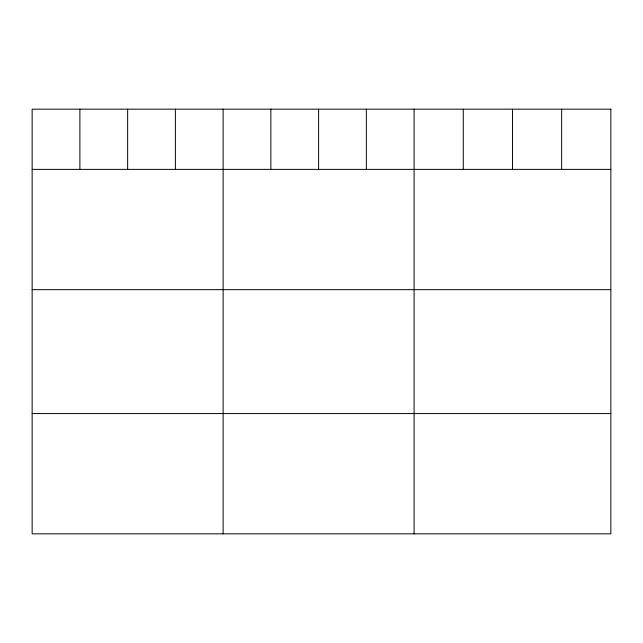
<?xml version="1.0" encoding="UTF-8"?>
<svg xmlns="http://www.w3.org/2000/svg" width="643" height="643" viewBox="0 0 643 643"><rect width="100%" height="100%" fill="white"/><g stroke="black" fill="none" stroke-linecap="round" stroke-linejoin="round"><path stroke-width="0.96" d="M32.15 169.382L610.85 169.382M32.15 289.647L610.85 289.647M32.15 413.562L610.85 413.562M561.66 109.165L561.66 169.382M512.471 109.165L512.471 169.382M463.281 109.165L463.281 169.382M414.092 109.165L414.092 533.835M366.349 109.165L366.349 169.382M318.606 109.165L318.606 169.382M270.864 109.165L270.864 169.382M223.121 109.165L223.121 533.835M175.378 109.165L175.378 169.382M127.636 109.165L127.636 169.382M79.893 109.165L79.893 169.382M610.85 109.165L32.15 109.165L32.15 533.835L610.85 533.835L610.85 109.165"/></g></svg>
